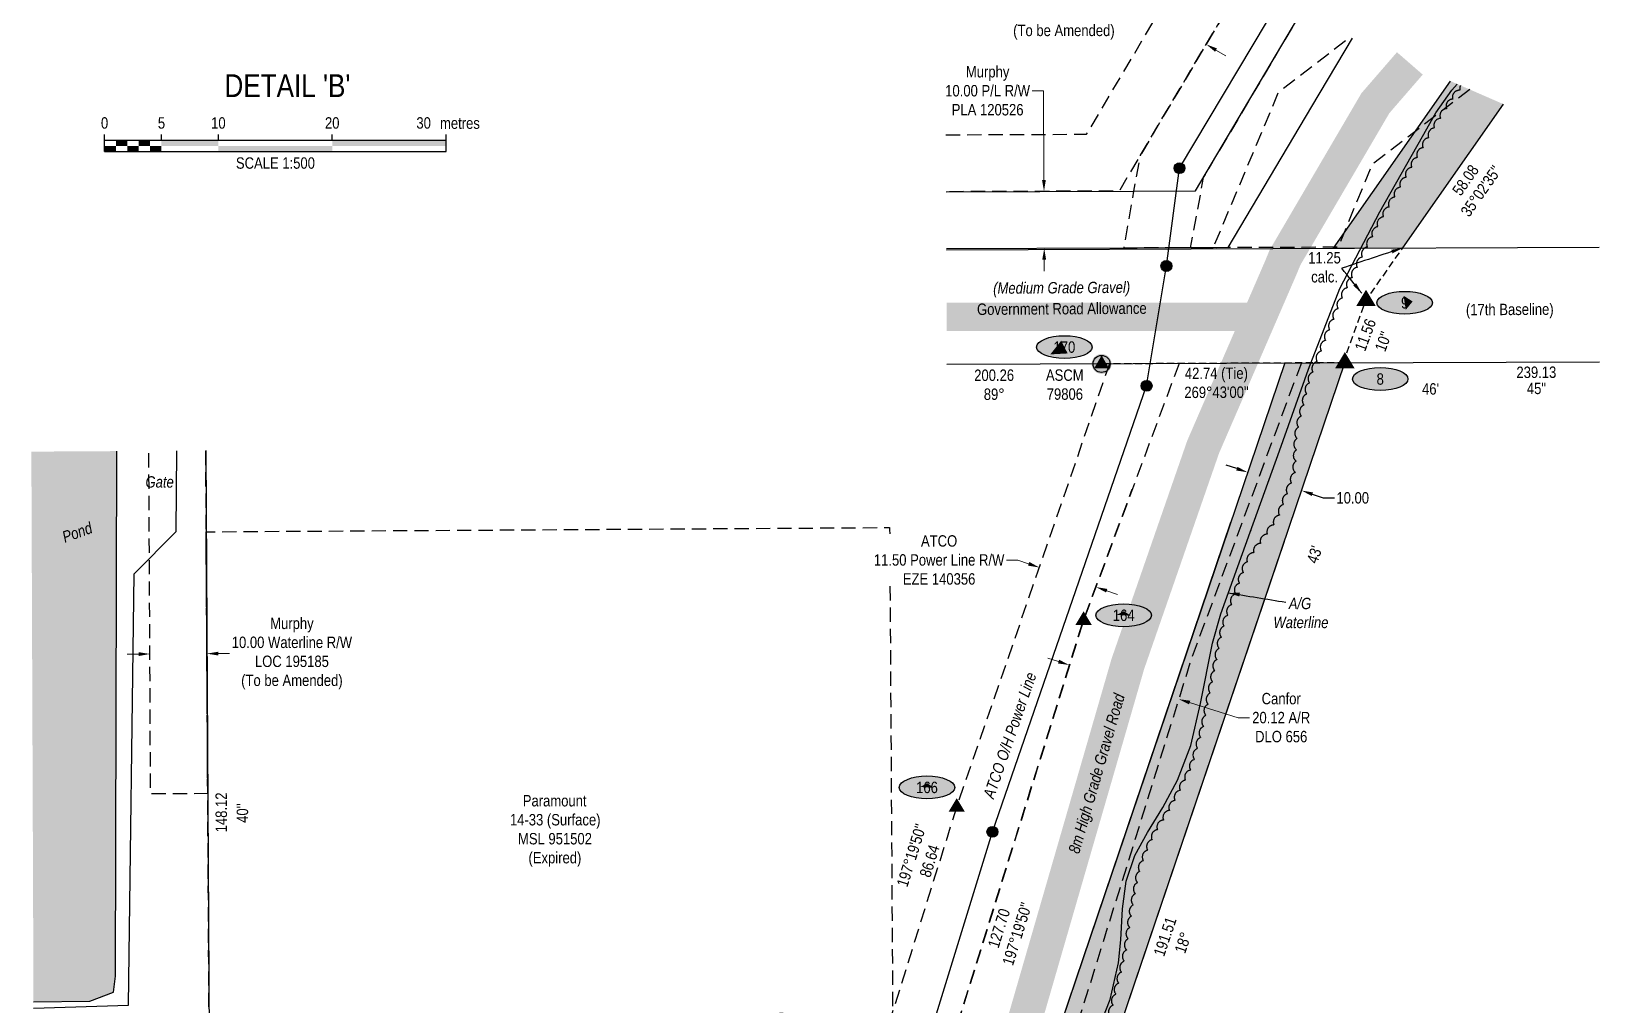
# Model space of a CAD drawing. Extents: x 519217 to 529401, y 6048073 to 6055420.
# Drawn here: x 519597 to 520974, y 6048972 to 6049827 of the extents above; entities that cross this region are included whole.
import ezdxf
from ezdxf.enums import TextEntityAlignment as Align

# ---------------------------------------------------------------- set-up
doc = ezdxf.new("R2010")
doc.units = 0
doc.header["$LTSCALE"] = 5
doc.header["$PDSIZE"] = 0.5
for name, pattern in [('0', [1, 1, 0]), ('foc-ACCESSROAD', [3.75, 2.5, -1.25]), ('foc-FLOWLINE', [3.75, 2.5, -1.25]), ('foc-TIELINE', [1.875, 1.25, -0.625]), ('foc-TRAV', [1.875, 1.25, -0.625]), ('POWERLINE5', [7.8, 2.4, -0.6, 0.6, -0.6, 0.6, -0.6, 2.4])]:
    doc.linetypes.add(name, pattern=pattern)
doc.layers.get('Defpoints').update_dxf_attribs({"color": 9})
for name, color, linetype in [('AS-FENCE', 48, 'foc-FENCE'), ('AS-PIPE-AG', 44, 'Continuous'), ('AS-PIPE-UG-T', 44, 'Continuous'), ('AS-POWER', 104, 'foc-POWER'), ('AS-POWER-EXISTING', 72, 'POWERLINE5'), ('AS-POWER-T', 104, 'Continuous'), ('AS-ROADS', 254, 'Continuous'), ('C-AR', 13, 'foc-ACCESSROAD'), ('C-RW', 13, 'Continuous'), ('DETAIL-T', 7, 'Continuous'), ('F-AR', 190, 'foc-ACCESSROAD'), ('F-EZE', 190, 'foc-FLOWLINE'), ('F-WS', 190, 'foc-ACCESSROAD'), ('L-BD', 7, 'Continuous'), ('L-BD1', 253, 'Continuous'), ('L-MON', 1, 'Continuous'), ('L-ROAD-T', 7, 'Continuous'), ('L-SEC', 7, 'Continuous'), ('L-TIE', 7, 'foc-TIELINE'), ('P-ELEVATION', 7, 'Continuous'), ('P-PROPOSED', 10, 'Continuous'), ('P-PROPOSED-H', 21, 'Continuous'), ('P-STATION', 7, 'Continuous'), ('P-TRAV', 4, 'foc-TRAV'), ('P-TXT', 4, 'Continuous'), ('T-BUSH', 110, '0'), ('T-WATER', 160, 'Continuous'), ('T-WATER-H', 133, 'Continuous'), ('T-WATER-T', 170, 'Continuous')]:
    doc.layers.add(name, color=color, linetype=linetype)
for name, color, linetype, lineweight in [('C-RW-T', 13, 'Continuous', 9), ('F-AR-T', 190, 'Continuous', 9), ('F-EZE-T', 190, 'Continuous', 9), ('F-WS-T', 190, 'Continuous', 9), ('T-TEXT', 48, 'Continuous', 18)]:
    doc.layers.add(name, color=color, linetype=linetype, lineweight=lineweight)
doc.styles.add('80', font='ARIALN.TTF', dxfattribs={"height": 10})
doc.styles.add('80CG', font='ARIALN.TTF', dxfattribs={"height": 10})
doc.styles.add('80L', font='ARIALN.TTF', dxfattribs={"height": 10})
doc.styles.add('foc-LtypeFont', font='ARIALN.TTF', dxfattribs={"height": 7.35})
doc.linetypes.add('foc-FENCE', pattern='A,10,-1,["X",foc-LtypeFont,S=0.2,R=0,X=-0.625,Y=-0.75],-1.24', length=12.24)
doc.linetypes.add('foc-POWER', pattern='A,6,-1,["P",foc-LtypeFont,S=0.2,R=0,X=-0.625,Y=-0.75],-1.24,4', length=12.24)
doc.dimstyles.new('Compass 5 000', dxfattribs={"dimscale": 5, "dimtxt": 9, "dimasz": 2, "dimexe": 0.2, "dimexo": 0.0625, "dimgap": 0.5, "dimtad": 0, "dimtih": 1, "dimtoh": 1, "dimzin": 0, "dimdsep": 46, "dimtxsty": '80CG', "dimcen": 0.1, "dimse1": 1, "dimse2": 1, "dimclrd": 256, "dimclrt": 256, "dimaunit": 1, "dimadec": 4, "dimazin": 0, "dimtfac": 0.06, "dimtofl": 0, "dimtmove": 0, "dimatfit": 1, "dimfxl": 0.2, "dimtolj": 1, "dimtzin": 0, "dimlwd": -1, "dimarcsym": 0})

# ---------------------------------------------------------------- blocks, each defined once
blk = doc.blocks.new('POWERPOLE')
h = blk.add_hatch(color=255)
edge = h.paths.add_edge_path()
edge.add_arc((0, 0), 0.96, 0, 360)
at = {"linetype": 'Continuous'}
for p, q in [((0.68, -0.68), (-0.68, 0.68)), ((-0.68, -0.68), (0.68, 0.68))]:
    blk.add_line(p, q, dxfattribs=at)
blk.add_circle((0, 0), 0.96, dxfattribs=at)
blk = doc.blocks.new('TRIA')
blk.add_hatch(color=255).paths.add_polyline_path([(-0.04, 1.52), (-1.47, -0.87), (1.39, -0.87)])
blk = doc.blocks.new('Hybrid_Point')
h = blk.add_hatch(color=4)
h.dxf.hatch_style = 1
h.paths.add_polyline_path([(-0.29, -0.15), (0, 0.33), (0.29, -0.15)])
at = {"color": 4}
for points in [[(-1.08, -0.6), (0, 1.2), (1.08, -0.6)], [(-0.29, -0.15), (0, 0.33), (0.29, -0.15)]]:
    blk.add_lwpolyline(points, close=True, dxfattribs=at)
blk.add_blockref('TRIA', (0.04, 0.07))
blk = doc.blocks.new('*D696')
at = {"layer": 'Defpoints', "color": 0, "transparency": 16777216}
for p in [(520373.4, 6048891), (520357.4, 6048790.9), (520374.1, 6048791)]:
    blk.add_point(p, dxfattribs=at)
at = {"layer": 'F-AR-T', "transparency": 16777216}
for p, q in [((520315.2, 6048933.5), (520356.5, 6048933.5)), ((520356.5, 6048933.5), (520356.6, 6048910.9)), ((520356.7, 6048900.9), (520356.6, 6048910.9)), ((520357.5, 6048780.9), (520357.5, 6048770.9))]:
    blk.add_line(p, q, dxfattribs=at)
for points in [[(520358.4, 6048900.9), (520355, 6048900.9), (520356.8, 6048890.9)], [(520359.1, 6048780.9), (520355.8, 6048780.9), (520357.4, 6048790.9)]]:
    blk.add_solid(points, dxfattribs=at)
at = {"layer": 'F-AR-T', "transparency": 16777216, "insert": (520281, 6048933.5), "char_height": 10, "attachment_point": 5, "style": '80CG'}
blk.add_mtext('\\A1;Paramount\\P20.00 A/R\\PMSL 951502\\P(Expired)', dxfattribs=at)
blk = doc.blocks.new('*U710')
at = {"color": 0}
for p, q in [((-150, 0), (-150, 15)), ((-100, 10), (-100, 15)), ((-50, 10), (-50, 15)), ((50, 10), (50, 15)), ((150.2, 0), (150.2, 15)), ((-150, 10), (150.2, 10)), ((-150, 0), (150.2, 0))]:
    blk.add_line(p, q, dxfattribs=at)
for points in [[(-150, 5), (-140, 5), (-150, 0), (-140, 0)], [(-140, 10), (-130, 10), (-140, 5), (-130, 5)], [(-130, 5), (-120, 5), (-130, 0), (-120, 0)], [(-120, 10), (-110, 10), (-120, 5), (-110, 5)], [(-110, 5), (-100, 5), (-110, 0), (-100, 0)], [(-100, 10), (-50, 10), (-100, 5), (-50, 5)], [(-50, 5), (50, 5), (-50, 0), (50, 0)], [(50, 10), (150.2, 10), (50, 5), (150.2, 5)]]:
    blk.add_solid(points, dxfattribs=at)
at = {"color": 0, "style": '80'}
blk.add_text('metres', height=10, dxfattribs=at).set_placement((162.2, 20), align=Align.CENTER)
at = {"color": 0, "char_height": 10, "style": '80'}
for s, insert, attachment_point in [('0', (-150, 30.2), 2), ('5', (-100, 30.2), 2), ('10', (-50, 30.2), 2), ('20', (50, 30.2), 2), ('30', (136.7, 30.2), 3), ('SCALE 1:500', (0.1, -5), 2)]:
    blk.add_mtext(s, dxfattribs=dict(at, insert=insert, attachment_point=attachment_point))
blk = doc.blocks.new('*U608')
at = {"layer": 'P-ELEVATION'}
h = blk.add_hatch(color=111, dxfattribs=at)
h.dxf.hatch_style = 1
edge = h.paths.add_edge_path()
edge.add_ellipse((0, 0), major_axis=(-24.4, 0), ratio=0.410256, start_angle=0, end_angle=360)
at = {"layer": 'P-ELEVATION', "color": 7, "flags": 128}
blk.add_lwpolyline([(0, 0, 12.5, 0, 0), (0.2, 3.6, 0, 0, 0)], format="xyseb", dxfattribs=at)
at = {"layer": 'P-ELEVATION', "color": 7}
blk.add_ellipse((0, 0), major_axis=(-24.4, 0), ratio=0.410256, dxfattribs=at)
at = {"layer": 'P-ELEVATION', "style": '80'}
blk.add_attdef('ELEVATION', text='', height=10, dxfattribs=at).set_placement((0, 0), align=Align.MIDDLE_CENTER)
blk = doc.blocks.new('*D718')
at = {"layer": 'Defpoints', "color": 0, "transparency": 16777216}
for p in [(520482.1, 6049355.5), (520482.3, 6049355.9), (520531.8, 6049338.4)]:
    blk.add_point(p, dxfattribs=at)
at = {"layer": 'F-EZE-T', "transparency": 16777216}
for p, q in [((520463.4, 6049362.5), (520453.4, 6049362.5)), ((520472.8, 6049359.2), (520463.4, 6049362.5)), ((520541.4, 6049335.5), (520550.8, 6049332.3))]:
    blk.add_line(p, q, dxfattribs=at)
for points in [[(520473.4, 6049360.8), (520472.3, 6049357.6), (520482.3, 6049355.9)], [(520541.9, 6049337.1), (520540.8, 6049334), (520531.9, 6049338.8)]]:
    blk.add_solid(points, dxfattribs=at)
at = {"layer": 'F-EZE-T', "transparency": 16777216, "insert": (520394.2, 6049362.5), "char_height": 10, "attachment_point": 5, "style": '80CG', "bg_fill": 3, "box_fill_scale": 1.1, "bg_fill_color": 256, "bg_fill_true_color": 13158600, "bg_fill_transparency": 0}
blk.add_mtext('\\A1;ATCO\\P11.50 Power Line R/W\\PEZE 140356', dxfattribs=at)
blk = doc.blocks.new('*D719')
at = {"layer": 'Defpoints', "color": 0, "transparency": 16777216}
for p in [(520507.1, 6049265.3), (520603.1, 6049235.3), (520604.7, 6049240.3)]:
    blk.add_point(p, dxfattribs=at)
at = {"layer": 'F-AR-T', "transparency": 16777216}
for p, q in [((520499.1, 6049273.3), (520489.6, 6049276.3)), ((520614.2, 6049237.4), (520656.8, 6049224.1)), ((520656.8, 6049224.1), (520666.8, 6049224.1))]:
    blk.add_line(p, q, dxfattribs=at)
for points in [[(520499.6, 6049274.9), (520498.6, 6049271.7), (520508.7, 6049270.3)], [(520614.7, 6049239), (520613.7, 6049235.8), (520604.7, 6049240.3)]]:
    blk.add_solid(points, dxfattribs=at)
at = {"layer": 'F-AR-T', "transparency": 16777216, "insert": (520694.6, 6049224.1), "char_height": 10, "attachment_point": 5, "style": '80CG'}
blk.add_mtext('\\A1;Canfor\\P20.12 A/R\\PDLO 656', dxfattribs=at)
blk = doc.blocks.new('*U738')
at = {"layer": 'P-ELEVATION'}
h = blk.add_hatch(color=111, dxfattribs=at)
h.dxf.hatch_style = 1
edge = h.paths.add_edge_path()
edge.add_ellipse((0, 0), major_axis=(-24.4, 0), ratio=0.410256, start_angle=0, end_angle=360)
at = {"layer": 'P-ELEVATION', "color": 7, "flags": 128}
blk.add_lwpolyline([(0, 0, 12.5, 0, 0), (18.5, -1.6, 0, 0, 0)], format="xyseb", dxfattribs=at)
at = {"layer": 'P-ELEVATION', "color": 7}
blk.add_ellipse((0, 0), major_axis=(-24.4, 0), ratio=0.410256, dxfattribs=at)
at = {"layer": 'P-ELEVATION', "style": '80'}
blk.add_attdef('ELEVATION', text='', height=10, dxfattribs=at).set_placement((0, 0), align=Align.MIDDLE_CENTER)
blk = doc.blocks.new('*U737')
at = {"layer": 'P-ELEVATION'}
h = blk.add_hatch(color=111, dxfattribs=at)
h.dxf.hatch_style = 1
edge = h.paths.add_edge_path()
edge.add_ellipse((0, 0), major_axis=(-24.4, 0), ratio=0.410256, start_angle=0, end_angle=360)
at = {"layer": 'P-ELEVATION', "color": 7, "flags": 128}
blk.add_lwpolyline([(0, 0, 12.5, 0, 0), (7, 1.1, 0, 0, 0)], format="xyseb", dxfattribs=at)
at = {"layer": 'P-ELEVATION', "color": 7}
blk.add_ellipse((0, 0), major_axis=(-24.4, 0), ratio=0.410256, dxfattribs=at)
at = {"layer": 'P-ELEVATION', "style": '80'}
blk.add_attdef('ELEVATION', text='', height=10, dxfattribs=at).set_placement((0, 0), align=Align.MIDDLE_CENTER)
blk = doc.blocks.new('Hybrid_EC')
at = {"color": 251}
for points in [[(-1.3, -0.74), (0, 1.42), (1.3, -0.74)], [(0.47, -0.26), (0, 0.53), (-0.47, -0.26)]]:
    blk.add_lwpolyline(points, close=True, dxfattribs=at)
at = {"layer": 'Defpoints'}
blk.add_circle((0, 0), 0.05, dxfattribs=at)
at = {"xscale": 1.2, "yscale": 1.2, "zscale": 1.2}
blk.add_blockref('TRIA', (0.05, 0.06), dxfattribs=at)
blk = doc.blocks.new('ascmfa')
at = {"color": 255, "linetype": 'Continuous', "const_width": 1.75}
blk.add_lwpolyline([(-0.875, 0, 1), (0.875, 0, 1)], format="xyb", close=True, dxfattribs=at)
blk = doc.blocks.new('Ascmfaa')
blk.add_blockref('ascmfa', (0, 0))
blk = doc.blocks.new('ascmfb')
at = {"color": 1, "linetype": 'Continuous'}
blk.add_circle((0, 0), 1.5, dxfattribs=at)
blk.add_solid([(0, 1.49), (-1.3, -0.76), (1.3, -0.76)], dxfattribs=at)
blk = doc.blocks.new('Ascmfbb')
at = {"linetype": 'Continuous'}
blk.add_blockref('ascmfb', (0, 0), dxfattribs=at)
blk = doc.blocks.new('ascmfcc')
at = {"linetype": 'Continuous'}
for name in ['Ascmfaa', 'Ascmfbb']:
    blk.add_blockref(name, (0, 0), dxfattribs=at)
blk = doc.blocks.new('ASCM')
at = {"linetype": 'Continuous'}
blk.add_blockref('ascmfcc', (0, 0), dxfattribs=at)
blk = doc.blocks.new('*D739')
at = {"layer": 'Defpoints', "color": 0, "transparency": 16777216}
for p in [(520666.4, 6049443.1), (520712.5, 6049423.5), (520713.7, 6049427)]:
    blk.add_point(p, dxfattribs=at)
at = {"layer": 'P-TXT', "transparency": 16777216}
for p, q in [((520655.7, 6049442.7), (520646.2, 6049445.9)), ((520721.9, 6049420.3), (520731.4, 6049417)), ((520731.4, 6049417), (520741.4, 6049417))]:
    blk.add_line(p, q, dxfattribs=at)
for points in [[(520656.2, 6049444.3), (520655.1, 6049441.1), (520665.1, 6049439.5)], [(520722.5, 6049421.8), (520721.4, 6049418.7), (520712.5, 6049423.5)]]:
    blk.add_solid(points, dxfattribs=at)
at = {"layer": 'P-TXT', "transparency": 16777216, "insert": (520757.4, 6049417), "char_height": 10, "attachment_point": 5, "style": '80CG'}
blk.add_mtext('\\A1;10.00', dxfattribs=at)
blk = doc.blocks.new('*D740')
at = {"layer": 'C-RW-T', "transparency": 16777216}
for p, q in [((520485.9, 6049774.4), (520475.9, 6049774.4)), ((520486.2, 6049696.1), (520485.9, 6049774.4)), ((520486.5, 6049626.1), (520486.5, 6049616.1))]:
    blk.add_line(p, q, dxfattribs=at)
for points in [[(520487.9, 6049696.1), (520484.6, 6049696.1), (520486.3, 6049686.1)], [(520488.2, 6049626.1), (520484.8, 6049626.1), (520486.5, 6049636.1)]]:
    blk.add_solid(points, dxfattribs=at)
at = {"layer": 'Defpoints', "color": 0, "transparency": 16777216}
for p in [(520486.3, 6049686.1), (520491, 6049686.1), (520491.2, 6049636.1)]:
    blk.add_point(p, dxfattribs=at)
at = {"layer": 'C-RW-T', "transparency": 16777216, "insert": (520436.8, 6049774.4), "char_height": 10, "attachment_point": 5, "style": '80CG'}
blk.add_mtext('\\A1;Murphy\\P10.00 P/L R/W\\PPLA 120526', dxfattribs=at)
blk = doc.blocks.new('*D743')
at = {"layer": 'C-RW-T', "transparency": 16777216}
for p, q in [((520568.5, 6049850.9), (520558.5, 6049850.9)), ((520577.1, 6049845.8), (520568.5, 6049850.9)), ((520637.3, 6049810.1), (520645.9, 6049805))]:
    blk.add_line(p, q, dxfattribs=at)
for points in [[(520578, 6049847.3), (520576.3, 6049844.4), (520585.7, 6049840.7)], [(520638.2, 6049811.6), (520636.5, 6049808.7), (520628.7, 6049815.2)]]:
    blk.add_solid(points, dxfattribs=at)
at = {"layer": 'Defpoints', "color": 0, "transparency": 16777216}
for p in [(520585.7, 6049840.7), (520588.6, 6049845.7), (520631.7, 6049820.2)]:
    blk.add_point(p, dxfattribs=at)
at = {"layer": 'C-RW-T', "transparency": 16777216, "insert": (520503.8, 6049850.9), "char_height": 10, "attachment_point": 5, "style": '80CG'}
blk.add_mtext('\\A1;Murphy\\P10.00 Waterline R/W\\PLOC 195185 \\P(To be Amended)', dxfattribs=at)
blk = doc.blocks.new('*D744')
at = {"layer": 'C-RW-T', "transparency": 16777216}
for p, q in [((519691.2, 6049279.9), (519681.2, 6049279.9)), ((519761.2, 6049280.3), (519771.2, 6049280.4))]:
    blk.add_line(p, q, dxfattribs=at)
for points in [[(519691.2, 6049281.6), (519691.2, 6049278.2), (519701.2, 6049280)], [(519761.2, 6049282), (519761.3, 6049278.7), (519751.2, 6049280.3)]]:
    blk.add_solid(points, dxfattribs=at)
at = {"layer": 'Defpoints', "color": 0, "transparency": 16777216}
for p in [(519701.1, 6049293.9), (519751.2, 6049294.2), (519751.2, 6049280.3)]:
    blk.add_point(p, dxfattribs=at)
at = {"layer": 'C-RW-T', "transparency": 16777216, "insert": (519825.9, 6049280.4), "char_height": 10, "attachment_point": 5, "style": '80CG'}
blk.add_mtext('\\A1;Murphy\\P10.00 Waterline R/W\\PLOC 195185 \\P(To be Amended)', dxfattribs=at)
blk = doc.blocks.new('we')
at = {"layer": 'P-ELEVATION'}
h = blk.add_hatch(color=111, dxfattribs=at)
h.dxf.hatch_style = 1
edge = h.paths.add_edge_path()
edge.add_ellipse((0, 0), major_axis=(-24.4, 0), ratio=0.410256, start_angle=0, end_angle=360)
at = {"layer": 'P-ELEVATION', "color": 7, "flags": 128}
blk.add_lwpolyline([(0, 0, 12.5, 0, 0), (-12.4, -6.4, 0, 0, 0)], format="xyseb", dxfattribs=at)
at = {"layer": 'P-ELEVATION', "color": 7}
blk.add_ellipse((0, 0), major_axis=(-24.4, 0), ratio=0.410256, dxfattribs=at)
at = {"layer": 'P-ELEVATION', "style": '80'}
blk.add_attdef('ELEVATION', text='', height=10, dxfattribs=at).set_placement((0, 0), align=Align.MIDDLE_CENTER)

msp = doc.modelspace()

# ---------------------------------------------------------------- hatches: boundary and pattern name
at = {"layer": 'P-PROPOSED-H'}
h = msp.add_hatch(color=256, dxfattribs=at)
h.dxf.hatch_style = 1
h.paths.add_polyline_path([(520889.845, 6049762.642), (520843.077, 6049782.992), (520740.106, 6049636.168), (520801.311, 6049636.405)])
h = msp.add_hatch(color=256, dxfattribs=at)
h.dxf.hatch_style = 1
h.paths.add_polyline_path([(520750.495, 6049535.674), (520697.661, 6049535.47), (520650.171, 6049395.319), (520416.405, 6048705.439), (520267.767, 6048799.445), (520059.592, 6048803.307), (519783.597, 6048838.254), (519753.85, 6048842.02), (519754.15, 6048791.609), (520055.979, 6048753.391), (520252.866, 6048749.739), (520443.358, 6048629.263)])
at = {"layer": 'T-WATER-H'}
h = msp.add_hatch(color=256, dxfattribs=at)
h.dxf.hatch_style = 1
h.paths.add_polyline_path([(519672.135, 6049458.083), (519597.107, 6049457.637), (519598.973, 6048974.523), (519648.381, 6048975.204), (519669.345, 6048983.022), (519670.974, 6048997.06)])

# ---------------------------------------------------------------- linework, layer by layer
at = {"layer": 'AS-FENCE', "flags": 128}
msp.add_lwpolyline([(519598.994, 6048968.959), (519682.318, 6048971.619), (519687.428, 6049350.474), (519724.323, 6049387.449), (519724.903, 6049458.397)], dxfattribs=at)
at = {"layer": 'AS-PIPE-AG', "flags": 128}
for points in [[(520536.078, 6048956.039), (520544.288, 6048976.809), (520551.863, 6049008.814), (520553.793, 6049028.969), (520555.233, 6049056.254), (520558.468, 6049080.589), (520566.138, 6049102.979), (520577.198, 6049123.249), (520590.718, 6049145.179), (520603.523, 6049169.159), (520615.323, 6049199.669), (520623.778, 6049236.564), (520634.163, 6049289.404), (520641.623, 6049315.349), (520667.373, 6049386.804), (520693.108, 6049458.269), (520718.683, 6049529.904), (520746.208, 6049600.714), (520781.198, 6049668.269), (520818.633, 6049734.359), (520830.288, 6049754.924), (520844.343, 6049775.059), (520849.201, 6049780.327)], [(520536.078, 6048956.039), (520544.288, 6048976.809), (520551.863, 6049008.814), (520553.793, 6049028.969), (520555.233, 6049056.254), (520558.468, 6049080.589), (520566.138, 6049102.979), (520577.198, 6049123.249), (520590.718, 6049145.179), (520603.523, 6049169.159), (520615.323, 6049199.669), (520623.778, 6049236.564), (520634.163, 6049289.404), (520641.623, 6049315.349), (520667.373, 6049386.804), (520668.14, 6049388.936)]]:
    msp.add_lwpolyline(points, dxfattribs=at)
at = {"layer": 'AS-POWER', "flags": 128}
msp.add_lwpolyline([(520203.603, 6048409.224), (520308.453, 6048693.249), (520441.053, 6049123.889), (520576.388, 6049515.414), (520593.768, 6049620.609), (520605.303, 6049706.449), (520695.062, 6049857.149)], dxfattribs=at)
at = {"layer": 'AS-ROADS', "flags": 128}
for points, const_width in [([(520807.569, 6049798.442), (520777.311, 6049763.534), (520697.979, 6049628.123), (520694.279, 6049619.135), (520626.056, 6049461.764), (520559.955, 6049271.35), (520430.386, 6048823.862), (520378.831, 6048672.318), (520260.631, 6048390.126), (520259.543, 6048387.025)], 30), ([(520672.349, 6049575.961), (520400.82, 6049575.948)], 24.987), ([(520607.956, 6049409.623), (520559.955, 6049271.35), (520430.386, 6048823.862), (520378.831, 6048672.318), (520259.363, 6048387.097)], 30)]:
    msp.add_lwpolyline(points, dxfattribs=dict(at, const_width=const_width))
at = {"layer": 'C-AR', "flags": 128}
for points in [[(520400.2, 6049735.807), (520523.773, 6049736.289), (520621.376, 6049900.852)], [(520664.391, 6049875.34), (520582.054, 6049736.517), (520571.047, 6049717.957), (520552.324, 6049686.388), (520400.394, 6049685.797)], [(519750.035, 6049458.388), (519750.316, 6049386.674), (519751.741, 6049157.433), (519701.768, 6049157.185), (519700.288, 6049458.193)]]:
    msp.add_lwpolyline(points, dxfattribs=at)
at = {"layer": 'C-RW', "flags": 128}
for points in [[(520400.394, 6049685.795), (520565.05, 6049686.434), (520619.302, 6049686.646), (520713.815, 6049846.026)], [(520756.798, 6049820.533), (520721.257, 6049760.603), (520647.824, 6049636.699), (520634.898, 6049636.648), (520617.106, 6049636.577), (520592.815, 6049636.483), (520559.181, 6049636.351), (520400.588, 6049635.733)], [(519750.183, 6049458.547), (519755.098, 6048632.369), (519600.905, 6048631.774)]]:
    msp.add_lwpolyline(points, dxfattribs=at)
at = {"layer": 'F-AR', "flags": 128}
msp.add_lwpolyline([(520712.344, 6049535.527), (520616.14, 6049277.137), (520421.441, 6048653.115), (520308.187, 6048367.722)], dxfattribs=at)
at = {"layer": 'F-AR', "color": 4, "flags": 128}
msp.add_lwpolyline([(520305.779, 6048634.252), (520326.585, 6048686.68), (520520.964, 6049309.676), (520563.753, 6049424.601)], dxfattribs=at)
at = {"layer": 'F-EZE', "flags": 128}
for points in [[(520713.815, 6049846.026), (520626.172, 6049698.23), (520614.742, 6049636.57), (520592.815, 6049636.483), (520559.181, 6049636.351), (520556.569, 6049636.343), (520565.234, 6049686.338), (520571.047, 6049717.957), (520664.391, 6049875.34)], [(520168.449, 6048423.175), (520272.361, 6048705.892), (520409.673, 6049145.484), (520543.982, 6049534.877)], [(520604.941, 6049535.112), (520521.073, 6049309.584), (520326.606, 6048686.695), (520214.73, 6048404.809)]]:
    msp.add_lwpolyline(points, dxfattribs=at)
at = {"layer": 'F-WS', "flags": 128}
msp.add_lwpolyline([(520860.18, 6049775.55), (520774.158, 6049709.343), (520744.63, 6049637.079), (520647.824, 6049636.699), (520634.898, 6049636.648), (520692.419, 6049773.329), (520754.848, 6049821.382)], dxfattribs=at)
msp.add_lwpolyline([(520359.101, 6048790.898), (520354.49, 6048790.87), (520319.169, 6048790.648), (519754.174, 6048787.552), (519750.607, 6049387.277), (520350.751, 6049391.013), (520353.799, 6048901.619), (520353.866, 6048890.894), (520390.427, 6048891.12)], close=True, dxfattribs=at)
at = {"layer": 'L-SEC', "flags": 128}
for points in [[(520400.592, 6049634.857), (520973.825, 6049637.071)], [(520400.982, 6049534.324), (520974.214, 6049536.538)]]:
    msp.add_lwpolyline(points, dxfattribs=at)
at = {"layer": 'L-TIE', "flags": 128}
msp.add_lwpolyline([(520750.495, 6049535.674), (520536.893, 6049534.629)], dxfattribs=at)
at = {"layer": 'P-PROPOSED', "flags": 128}
for points in [[(520843.077, 6049782.992), (520740.106, 6049636.168), (520801.311, 6049636.405), (520889.845, 6049762.642)], [(520697.661, 6049535.47), (520416.405, 6048705.439), (520267.767, 6048799.445), (520267.767, 6048799.445), (520059.592, 6048803.307), (520059.592, 6048803.307), (520059.592, 6048803.307), (519783.597, 6048838.254), (519753.85, 6048842.02), (519754.15, 6048791.609), (520055.979, 6048753.391), (520055.979, 6048753.391), (520055.979, 6048753.391), (520252.866, 6048749.739), (520252.866, 6048749.739), (520443.358, 6048629.263), (520750.495, 6049535.674)], [(520650.171, 6049395.319), (520416.405, 6048705.439), (520267.767, 6048799.445), (520267.767, 6048799.445), (520059.592, 6048803.307), (520059.592, 6048803.307), (520059.592, 6048803.307), (519783.597, 6048838.254), (519753.85, 6048842.02), (519754.15, 6048791.609), (520055.979, 6048753.391), (520055.979, 6048753.391), (520055.979, 6048753.391), (520252.866, 6048749.739), (520252.866, 6048749.739), (520443.358, 6048629.263), (520697.412, 6049379.018)]]:
    msp.add_lwpolyline(points, dxfattribs=at)
at = {"layer": 'P-TRAV', "flags": 128}
msp.add_lwpolyline([(520748.981, 6049535.668), (520769.032, 6049590.378), (520801.311, 6049636.405)], dxfattribs=at)
at = {"layer": 'T-BUSH', "flags": 128}
msp.add_lwpolyline([(520852.124, 6049779.055, 0.18070933), (520851.485, 6049774.833, 0.52056705), (520845.168, 6049767.139, 0.52056705), (520839.823, 6049758.693, 0.52056705), (520834.479, 6049750.247, 0.52056705), (520829.135, 6049741.801, 0.52056705), (520824.158, 6049733.134, 0.52056705), (520819.189, 6049724.462, 0.52056705), (520814.219, 6049715.79, 0.52056705), (520809.25, 6049707.118, 0.52056705), (520804.281, 6049698.446, 0.52056705), (520799.312, 6049689.774, 0.52056705), (520794.343, 6049681.101, 0.52056705), (520789.373, 6049672.429, 0.52056705), (520784.404, 6049663.757, 0.52056705), (520779.435, 6049655.085, 0.52056705), (520774.862, 6049646.2, 0.52056705), (520770.344, 6049637.284, 0.52056705), (520765.826, 6049628.369, 0.52056705), (520761.387, 6049619.414, 0.52056705), (520757.02, 6049610.423, 0.52056705), (520752.653, 6049601.433, 0.52056705), (520748.286, 6049592.443, 0.52056705), (520744.555, 6049583.173, 0.52056705), (520740.889, 6049573.875, 0.52056705), (520737.223, 6049564.577, 0.52056705), (520733.556, 6049555.278, 0.52056705), (520729.89, 6049545.98, 0.52056705), (520726.224, 6049536.682, 0.52056705), (520722.558, 6049527.384, 0.52056705), (520719.42, 6049517.917, 0.52056705), (520717.026, 6049508.213, 0.52056705), (520714.632, 6049498.509, 0.52056705), (520712.237, 6049488.806, 0.52056705), (520709.843, 6049479.102, 0.52056705), (520708.484, 6049469.249, 0.52056705), (520708.053, 6049459.264, 0.52056705), (520707.623, 6049449.278, 0.52056705), (520707.158, 6049439.3, 0.52056705), (520703.658, 6049429.938, 0.52056705), (520700.157, 6049420.576, 0.52056705), (520696.657, 6049411.214, 0.52056705), (520693.157, 6049401.852, 0.52056705), (520688.238, 6049393.251, 0.52056705), (520682.376, 6049385.155, 0.52056705), (520676.515, 6049377.059, 0.52056705), (520670.653, 6049368.964, 0.52056705), (520664.811, 6049360.858, 0.52056705), (520661.402, 6049351.462, 0.52056705), (520657.992, 6049342.067, 0.52056705), (520654.583, 6049332.672, 0.52056705), (520651.173, 6049323.276, 0.52056705), (520647.764, 6049313.881, 0.52056705), (520644.355, 6049304.485, 0.52056705), (520642.089, 6049294.771, 0.52056705), (520640.144, 6049284.967, 0.52056705), (520638.199, 6049275.163, 0.52056705), (520636.254, 6049265.36, 0.52056705), (520634.309, 6049255.556, 0.52056705), (520632.364, 6049245.752, 0.52056705), (520630.419, 6049235.948, 0.52056705), (520628.474, 6049226.144, 0.52056705), (520626.529, 6049216.341, 0.52056705), (520623.871, 6049206.707, 0.52056705), (520621.176, 6049197.082, 0.52056705), (520618.482, 6049187.457, 0.52056705), (520615.105, 6049178.1, 0.52056705), (520610.534, 6049169.212, 0.52056705), (520605.963, 6049160.324, 0.52056705), (520601.391, 6049151.436, 0.52056705), (520596.55, 6049142.701, 0.52056705), (520591.25, 6049134.227, 0.52056705), (520585.95, 6049125.753, 0.52056705), (520581.199, 6049116.997, 0.52056705), (520577.38, 6049107.76, 0.52056705), (520573.562, 6049098.523, 0.52056705), (520570.286, 6049089.125, 0.52056705), (520568.417, 6049079.306, 0.52056705), (520566.549, 6049069.487, 0.52056705), (520564.68, 6049059.669, 0.52056705), (520562.988, 6049049.821, 0.52056705), (520561.619, 6049039.92, 0.52056705), (520560.249, 6049030.02, 0.52056705), (520558.88, 6049020.119, 0.52056705), (520556.752, 6049010.366, 0.52056705), (520554.305, 6049000.676, 0.52056705), (520551.858, 6048990.985, 0.52056705), (520549.41, 6048981.294, 0.52056705), (520546.963, 6048971.604, 0.52056705), (520544.381, 6048961.953, 0.52056705), (520541.09, 6048952.516, 0.52056705), (520537.798, 6048943.079, 0.52056705), (520534.507, 6048933.641, 0.52056705), (520531.248, 6048924.193, 0.52056705), (520528.244, 6048914.66, 0.52056705), (520525.24, 6048905.128, 0.52056705), (520522.236, 6048895.595, 0.52056705), (520519.487, 6048885.988, 0.52056705), (520516.936, 6048876.325, 0.52056705), (520514.384, 6048866.661, 0.52056705), (520511.833, 6048856.997, 0.52056705), (520509.282, 6048847.333, 0.52056705), (520506.731, 6048837.669, 0.52056705), (520504.508, 6048827.931, 0.52056705), (520502.635, 6048818.113, 0.52056705), (520500.763, 6048808.295, 0.52056705), (520498.89, 6048798.477, 0.52056705), (520497.018, 6048788.659, 0.52056705), (520495.145, 6048778.842, 0.52056705), (520493.273, 6048769.024, 0.52056705), (520491.4, 6048759.206, 0.52056705), (520487.504, 6048750.037, 0.52056705), (520483.316, 6048740.962, 0.52056705), (520479.128, 6048731.887, 0.52056705), (520474.94, 6048722.812, 0.52056705), (520470.752, 6048713.737, 0.52056705), (520466.563, 6048704.662, 0.52056705), (520462.375, 6048695.587, 0.52056705), (520458.187, 6048686.512, 0.52056705), (520453.999, 6048677.437, 0.52056705), (520449.811, 6048668.361, 0.52056705), (520445.622, 6048659.286, 0.52056705), (520442.18, 6048649.924, 0.52056705), (520439.209, 6048640.381, 0.52056705), (520436.238, 6048630.838, 0.52056705), (520433.267, 6048621.295, 0.52056705), (520430.295, 6048611.752, 0.52056705), (520427.324, 6048602.209, 0.52056705), (520424.353, 6048592.666, 0.52056705), (520421.382, 6048583.123, 0.52056705), (520419.042, 6048573.412, 0.52056705), (520416.873, 6048563.655, 0.52056705), (520413.33, 6048554.359, 0.52056705), (520409.184, 6048545.264, 0.52056705), (520405.039, 6048536.169, 0.52056705), (520400.894, 6048527.075, 0.52056705), (520396.749, 6048517.98, 0.52056705), (520392.435, 6048508.964, 0.52056705), (520388.073, 6048499.971, 0.52056705), (520383.711, 6048490.979, 0.52056705), (520379.349, 6048481.986, 0.52056705), (520374.986, 6048472.993, 0.52056705), (520370.624, 6048464.001, 0.52056705), (520366.262, 6048455.008, 0.52056705), (520361.899, 6048446.016, 0.52056705), (520357.749, 6048436.924, 0.52056705), (520353.637, 6048427.814, 0.52056705), (520349.525, 6048418.704, 0.52056705), (520345.413, 6048409.594, 0.52056705), (520341.3, 6048400.485, 0.52056705), (520337.188, 6048391.375, 0.52056705), (520333.076, 6048382.265, 0.52056705), (520328.964, 6048373.155, 0.52056705), (520324.848, 6048364.047, 0.15061125), (520321.669, 6048362.372, 0.15061125)], format="xyb", dxfattribs=at)
at = {"layer": 'T-WATER', "flags": 128}
msp.add_lwpolyline([(519598.973, 6048974.523), (519648.381, 6048975.204), (519669.345, 6048983.022), (519670.974, 6048997.06), (519672.135, 6049458.083)], dxfattribs=at)

# ---------------------------------------------------------------- block references
at = {"layer": 'AS-POWER-EXISTING'}
for p, xscale, yscale, zscale in [((520605.303, 6049706.449), 4.997438599999993, 4.997438599999993, 4.997438599999993), ((520593.768, 6049620.609), 4.997438599999993, 4.997438599999993, 4.997438599999993), ((520576.388, 6049515.414), 4.997438599999993, 4.997438599999993, 4.997438599999993), ((520441.053, 6049123.889), 4.997438599999975, 4.997438599999975, 4.997438599999975)]:
    msp.add_blockref('POWERPOLE', p, dxfattribs=dict(at, xscale=xscale, yscale=yscale, zscale=zscale))
at = {"layer": 'L-BD', "xscale": 0.99948772, "yscale": 0.99948772, "zscale": 0.99948772}
msp.add_blockref('*U710', (519811.315, 6049720.99), dxfattribs=at)
at = {"layer": 'L-MON'}
for name, p, xscale, yscale, zscale in [('Hybrid_EC', (520769.032, 6049590.378), 4.997438599999993, 4.997438599999993, 4.997438599999993), ('ASCM', (520536.893, 6049534.629), 4.997438599999993, 4.997438599999993, 4.997438599999993), ('Hybrid_EC', (520750.495, 6049535.674), 4.997438599999993, 4.997438599999993, 4.997438599999993), ('Hybrid_Point', (520409.673, 6049145.484), 4.997438599999975, 4.997438599999975, 4.997438599999975)]:
    msp.add_blockref(name, p, dxfattribs=dict(at, xscale=xscale, yscale=yscale, zscale=zscale))
at = {"layer": 'P-STATION', "xscale": 0.99948772, "yscale": 0.99948772, "zscale": 0.99948772}
for name, p, values in [('*U737', (520803.024, 6049588.335), {'ELEVATION': '9'}), ('we', (520504.226, 6049549.402), {'ELEVATION': '170'}), ('*U738', (520781.546, 6049521.395), {'ELEVATION': '8'}), ('*U608', (520383.556, 6049162.891), {'ELEVATION': '166'})]:
    msp.add_blockref(name, p, dxfattribs=at).add_auto_attribs(values)

# ---------------------------------------------------------------- texts
at = {"layer": 'AS-PIPE-UG-T', "insert": (520683.971, 6049329.377), "char_height": 9.99488, "attachment_point": 1, "style": '80L'}
msp.add_mtext_dynamic_manual_height_columns('\\pi17.296;{\\fArial Narrow|b0|i1|c0|p34;A/G\\P\\pi3.7727;Waterline}', width=54.18595, gutter_width=50, heights=[0], dxfattribs=at)
at = {"layer": 'AS-POWER-T', "insert": (520432.628, 6049155.467), "char_height": 9.99488, "attachment_point": 1, "rotation": 70.931718, "style": '80L'}
msp.add_mtext_dynamic_manual_height_columns('\\pi0.079605;{\\fArial Narrow|b0|i1|c0|p34;ATCO O/H Power Line}', width=115.67981, gutter_width=50, heights=[0], dxfattribs=at)
at = {"layer": 'DETAIL-T', "color": 3, "insert": (519821.969, 6049778.908), "char_height": 19.9898, "width": 223.74335, "attachment_point": 5, "style": '80CG'}
msp.add_mtext("DETAIL 'B'", dxfattribs=at)
at = {"layer": 'F-WS-T', "insert": (520016.657, 6049156.178), "char_height": 9.99488, "attachment_point": 1, "style": '80L'}
msp.add_mtext_dynamic_manual_height_columns('\\pi11.967;Paramount \\P\\pi0.68381;14-33 (Surface)\\P\\pi7.7607;MSL 951502\\P\\pi16.968;(Expired)', width=78.99495, gutter_width=250, heights=[0], dxfattribs=at)
at = {"layer": 'L-BD', "style": '80L'}
for s, rotation, p in [('239.13', 0.2213, (520918.652, 6049527.315)), ("46'", 0.2213, (520825.744, 6049512.713)), ('45"', 0.2213, (520918.707, 6049513.072)), ('148.12', 90.3408, (519763.84, 6049140.918)), ("40''", 90.3408, (519782.428, 6049140.34))]:
    msp.add_text(s, height=9.9949, rotation=rotation, dxfattribs=at).set_placement(p, align=Align.MIDDLE)
at = {"layer": 'L-BD', "attachment_point": 2, "rotation": 0.2213, "style": '80L'}
for s, insert, char_height, width in [('11.25\\Pcalc.', (520732.617, 6049632.815), 9.9949, 28.87767), ('42.74 (Tie)\\P269%%D43\'00"', (520637.661, 6049531.419), 9.99488, 58.84361)]:
    msp.add_mtext(s, dxfattribs=dict(at, insert=insert, char_height=char_height, width=width))
at = {"layer": 'L-BD1', "attachment_point": 2, "style": '80L'}
for s, insert, char_height, width, rotation in [("11.56 10''", (520763.783, 6049561.833), 9.9949, 28.20969, 69.87234), ("\\P43'", (520703.269, 6049374.206), 9.9949, 14.46503, 71.3669), ("197°19'50''\\P86.64", (520365.153, 6049104.721), 9.99488, 55.69901, 72.653195), ("127.70\\P197°19'50''", (520441.981, 6049040.75), 9.99488, 55.69901, 72.661557), ('191.51\\P18°', (520587.825, 6049033.512), 9.9949, 33.00259, 71.3669)]:
    msp.add_mtext(s, dxfattribs=dict(at, insert=insert, char_height=char_height, width=width, rotation=rotation))
at = {"layer": 'L-MON', "insert": (520487.94, 6049529.816), "char_height": 9.99488, "attachment_point": 1, "style": '80L'}
msp.add_mtext_dynamic_manual_height_columns('\\pi0.058256;ASCM\\P\\pi0.78094;79806', width=32.33056, gutter_width=50, heights=[0], dxfattribs=at)
at = {"layer": 'L-ROAD-T', "style": '80L'}
msp.add_text('(17th Baseline)', height=9.99999, rotation=0.395918, dxfattribs=at).set_placement((520895.315, 6049582.481), align=Align.MIDDLE_CENTER)
at = {"layer": 'L-ROAD-T', "insert": (520501.949, 6049588.107), "char_height": 9.99999, "width": 149.07189, "attachment_point": 2, "rotation": 0.395918, "style": '80L'}
msp.add_mtext('Government Road Allowance', dxfattribs=at)
at = {"layer": 'T-TEXT', "insert": (520501.788, 6049606.583), "char_height": 9.99999, "width": 120.41507, "attachment_point": 2, "rotation": 0.395918, "style": '80L'}
msp.add_mtext('{\\fArial Narrow|b0|i1|c0|p34;(Medium Grade Gravel)}', dxfattribs=at)
at = {"layer": 'T-TEXT', "insert": (519691.724, 6049436.031), "char_height": 9.99485, "attachment_point": 1, "style": '80L'}
msp.add_mtext_dynamic_manual_height_columns('\\pi5.6153;{\\fArial Narrow|b0|i1|c0|p34;Gate}', width=34.66332, gutter_width=47.5, heights=[0], dxfattribs=at)
at = {"layer": 'T-TEXT', "insert": (520507.337, 6049106.314), "char_height": 9.99488, "attachment_point": 1, "rotation": 73.851699, "style": '80L'}
msp.add_mtext_dynamic_manual_height_columns('\\pi0.51344;{\\fArial Narrow|b0|i1|c0|p34;8m High Grade Gravel Road}', width=145.8367, gutter_width=237.5, heights=[0], dxfattribs=at)
at = {"layer": 'T-WATER-T', "insert": (519622.85, 6049386.849), "char_height": 9.99485, "attachment_point": 1, "rotation": 20, "style": '80L'}
msp.add_mtext_dynamic_manual_height_columns('\\pi0.24736;{\\fArial Narrow|b0|i1|c0|p34;Pond}', width=27.24084, gutter_width=47.5, heights=[0], dxfattribs=at)

# ---------------------------------------------------------------- dimensions: what is measured, and where the dimension line sits
at = {"layer": 'C-RW-T'}
for p1, p2, distance, picture, middle in [((520631.659, 6049820.152), (520588.644, 6049845.664), 5.729, '*D743', (520503.84, 6049850.939)), ((519701.096, 6049293.853), (519751.161, 6049294.151), -13.884, '*D744', (519825.923, 6049280.386))]:
    dim = msp.add_aligned_dim(p1=p1, p2=p2, distance=distance, text='Murphy\\P10.00 Waterline R/W\\PLOC 195185 \\P(To be Amended)', dimstyle='Compass 5 000', dxfattribs=at)
    dim.commit()
    dim.dimension.update_dxf_attribs({"geometry": picture, "text_midpoint": middle})
dim = msp.add_linear_dim(base=(520486.259, 6049686.129), p1=(520491.212, 6049636.086), p2=(520491.017, 6049686.147), angle=90.22232, text='Murphy\\P10.00 P/L R/W\\PPLA 120526', dimstyle='Compass 5 000', dxfattribs=at)
dim.commit()
dim.dimension.update_dxf_attribs({"geometry": '*D740', "text_midpoint": (520436.831, 6049774.4), "dimtype": 161})
at = {"layer": 'F-AR-T'}
dim = msp.add_linear_dim(base=(520604.662, 6049240.348), p1=(520507.114, 6049265.287), p2=(520603.099, 6049235.339), angle=342.671708, text='Canfor\\P20.12 A/R\\PDLO 656', dimstyle='Compass 5 000', dxfattribs=at)
dim.commit()
dim.dimension.update_dxf_attribs({"geometry": '*D719', "text_midpoint": (520694.565, 6049224.071), "dimtype": 161})
at = {"layer": 'F-AR-T', "color": 3}
dim = msp.add_linear_dim(base=(520357.395, 6048790.888), p1=(520373.421, 6048891.015), p2=(520374.05, 6048790.993), angle=270.360432, text='Paramount\\P20.00 A/R\\PMSL 951502\\P(Expired)', dimstyle='Compass 5 000', override={"dimtmove": 1}, dxfattribs=at)
dim.commit()
dim.dimension.update_dxf_attribs({"geometry": '*D696', "text_midpoint": (520280.963, 6048933.455), "dimtype": 161})
at = {"layer": 'P-TXT'}
dim = msp.add_linear_dim(base=(520712.472, 6049423.462), p1=(520666.356, 6049443.084), p2=(520713.687, 6049427.046), angle=341.281064, text='10.00', dimstyle='Compass 5 000', dxfattribs=at)
dim.commit()
dim.dimension.update_dxf_attribs({"geometry": '*D739', "text_midpoint": (520757.352, 6049417.043), "dimtype": 161})

# ---------------------------------------------------------------- leaders
at = {"layer": 'AS-PIPE-UG-T', "path_type": 1}
msp.add_leader([(520648.227, 6049333.677), (520698.612, 6049325.493)], dimstyle='Compass 5 000', override={"dimgap": 0.5, "dimtad": 0}, dxfattribs=at)
at = {"layer": 'L-BD', "path_type": 1}
for points in [[(520801.325, 6049636.425), (520747.717, 6049618.601)], [(520765.375, 6049596.687), (520747.717, 6049618.601)]]:
    msp.add_leader(points, dimstyle='Compass 5 000', override={"dimgap": 0.5, "dimtad": 0}, dxfattribs=at)

# ---------------------------------------------------------------- next in the draw order: texts
at = {"layer": 'L-BD', "insert": (520442.5, 6049529.729), "char_height": 9.9949, "width": 35.06082, "attachment_point": 2, "rotation": 0.2138, "style": '80L', "bg_fill": 3, "box_fill_scale": 1.1, "bg_fill_color": 256, "bg_fill_transparency": 0}
msp.add_mtext('200.26\\P89°', dxfattribs=at)
at = {"layer": 'L-BD1', "insert": (520852.32, 6049698.867), "char_height": 9.99488, "width": 43.3202, "attachment_point": 2, "rotation": 54.9572, "style": '80L', "bg_fill": 3, "box_fill_scale": 1.1, "bg_fill_color": 256, "bg_fill_transparency": 0}
msp.add_mtext("58.08 35°02'35''", dxfattribs=at)

# ---------------------------------------------------------------- next in the draw order: dimensions: what is measured, and where the dimension line sits
at = {"layer": 'F-EZE-T'}
dim = msp.add_linear_dim(base=(520482.262, 6049355.937), p1=(520531.792, 6049338.41), p2=(520482.125, 6049355.541), angle=160.969668, text='ATCO\\P11.50 Power Line R/W\\PEZE 140356', dimstyle='Compass 5 000', override={"dimtfill": 1}, dxfattribs=at)
dim.commit()
dim.dimension.update_dxf_attribs({"geometry": '*D718', "text_midpoint": (520394.215, 6049362.459), "dimtype": 161})

# ---------------------------------------------------------------- next in the draw order: block references
at = {"layer": 'L-MON', "xscale": 4.997438599999975, "yscale": 4.997438599999975, "zscale": 4.997438599999975}
msp.add_blockref('Hybrid_Point', (520521.073, 6049309.584), dxfattribs=at)
at = {"layer": 'P-STATION', "xscale": 0.99948772, "yscale": 0.99948772, "zscale": 0.99948772}
msp.add_blockref('*U608', (520556.28, 6049313.97), dxfattribs=at).add_auto_attribs({'ELEVATION': '164'})

doc.saveas('drawing.dxf')
